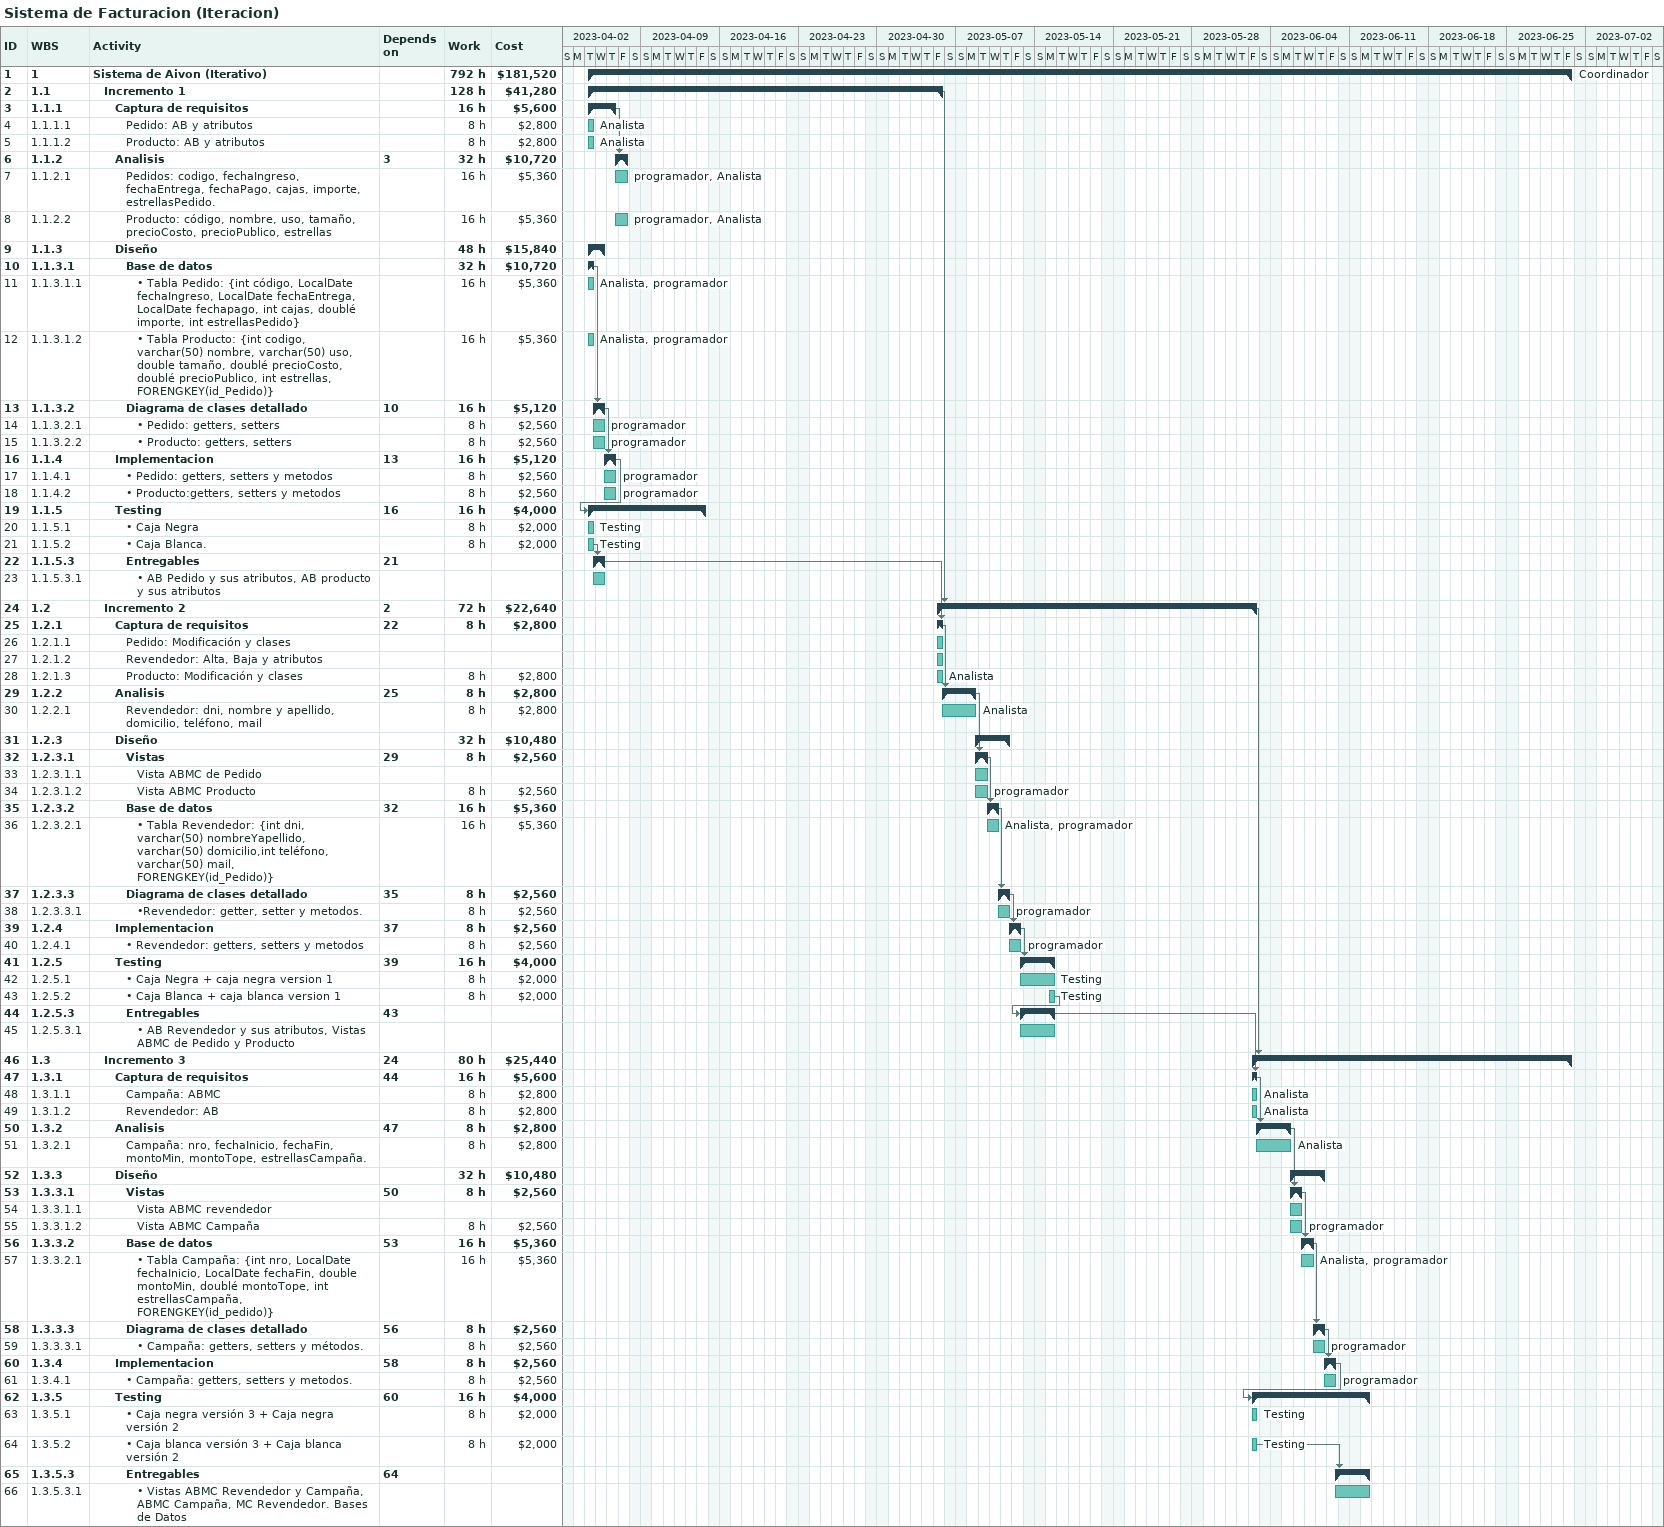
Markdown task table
Sistema de Facturacion (Iteracion)

| ID | WBS | Task | Start | Finish | Predecessors | Resources | Work (h) | Cost ($) |
|---|---|---|---|---|---|---|---|---|
| 1 | 1 | **Sistema de Aivon (Iterativo)** | 2023-04-04 | 2023-06-30 |  | Coordinador | 792 | 181520 |
| 2 | 1.1 | **Incremento 1** | 2023-04-04 | 2023-05-05 |  |  | 128 | 41280 |
| 3 | 1.1.1 | **Captura de requisitos** | 2023-04-04 | 2023-04-06 |  |  | 16 | 5600 |
| 4 | 1.1.1.1 | Pedido: AB y atributos | 2023-04-04 | 2023-04-04 |  | Analista | 8 | 2800 |
| 5 | 1.1.1.2 | Producto: AB y atributos | 2023-04-04 | 2023-04-04 |  | Analista | 8 | 2800 |
| 6 | 1.1.2 | **Analisis** | 2023-04-06 | 2023-04-07 | 3 |  | 32 | 10720 |
| 7 | 1.1.2.1 | Pedidos: codigo, fechaIngreso, fechaEntrega, fechaPago, cajas, importe, estrellasPedido. | 2023-04-06 | 2023-04-07 |  | programador, Analista | 16 | 5360 |
| 8 | 1.1.2.2 | Producto: código, nombre, uso, tamaño, precioCosto, precioPublico, estrellas | 2023-04-06 | 2023-04-07 |  | programador, Analista | 16 | 5360 |
| 9 | 1.1.3 | **Diseño** | 2023-04-04 | 2023-04-05 |  |  | 48 | 15840 |
| 10 | 1.1.3.1 | **Base de datos** | 2023-04-04 | 2023-04-04 |  |  | 32 | 10720 |
| 11 | 1.1.3.1.1 | • Tabla Pedido: {int código, LocalDate fechaIngreso, LocalDate fechaEntrega, LocalDate fechapago, int cajas, doublé importe, int estrellasPedido} | 2023-04-04 | 2023-04-04 |  | Analista, programador | 16 | 5360 |
| 12 | 1.1.3.1.2 | • Tabla Producto: {int codigo, varchar(50) nombre, varchar(50) uso, double tamaño, doublé precioCosto, doublé precioPublico, int estrellas, FORENGKEY(id_Pedido)} | 2023-04-04 | 2023-04-04 |  | Analista, programador | 16 | 5360 |
| 13 | 1.1.3.2 | **Diagrama de clases detallado** | 2023-04-04 | 2023-04-05 | 10 |  | 16 | 5120 |
| 14 | 1.1.3.2.1 | • Pedido: getters, setters | 2023-04-04 | 2023-04-05 |  | programador | 8 | 2560 |
| 15 | 1.1.3.2.2 | • Producto: getters, setters | 2023-04-04 | 2023-04-05 |  | programador | 8 | 2560 |
| 16 | 1.1.4 | **Implementacion** | 2023-04-05 | 2023-04-06 | 13 |  | 16 | 5120 |
| 17 | 1.1.4.1 | • Pedido: getters, setters y metodos | 2023-04-05 | 2023-04-06 |  | programador | 8 | 2560 |
| 18 | 1.1.4.2 | • Producto:getters, setters y metodos | 2023-04-05 | 2023-04-06 |  | programador | 8 | 2560 |
| 19 | 1.1.5 | **Testing** | 2023-04-04 | 2023-04-14 | 16 |  | 16 | 4000 |
| 20 | 1.1.5.1 | • Caja Negra | 2023-04-04 | 2023-04-04 |  | Testing | 8 | 2000 |
| 21 | 1.1.5.2 | • Caja Blanca. | 2023-04-04 | 2023-04-04 |  | Testing | 8 | 2000 |
| 22 | 1.1.5.3 | **Entregables** | 2023-04-04 | 2023-04-05 | 21 |  |  |  |
| 23 | 1.1.5.3.1 | • AB Pedido y sus atributos, AB producto y sus atributos | 2023-04-04 | 2023-04-05 |  |  |  |  |
| 24 | 1.2 | **Incremento 2** | 2023-05-05 | 2023-06-02 | 2 |  | 72 | 22640 |
| 25 | 1.2.1 | **Captura de requisitos** | 2023-05-05 | 2023-05-05 | 22 |  | 8 | 2800 |
| 26 | 1.2.1.1 | Pedido: Modificación y clases | 2023-05-05 | 2023-05-05 |  |  |  |  |
| 27 | 1.2.1.2 | Revendedor: Alta, Baja y atributos | 2023-05-05 | 2023-05-05 |  |  |  |  |
| 28 | 1.2.1.3 | Producto: Modificación y clases | 2023-05-05 | 2023-05-05 |  | Analista | 8 | 2800 |
| 29 | 1.2.2 | **Analisis** | 2023-05-05 | 2023-05-08 | 25 |  | 8 | 2800 |
| 30 | 1.2.2.1 | Revendedor: dni, nombre y apellido, domicilio, teléfono, mail | 2023-05-05 | 2023-05-08 |  | Analista | 8 | 2800 |
| 31 | 1.2.3 | **Diseño** | 2023-05-08 | 2023-05-11 |  |  | 32 | 10480 |
| 32 | 1.2.3.1 | **Vistas** | 2023-05-08 | 2023-05-09 | 29 |  | 8 | 2560 |
| 33 | 1.2.3.1.1 | Vista ABMC de Pedido | 2023-05-08 | 2023-05-09 |  |  |  |  |
| 34 | 1.2.3.1.2 | Vista ABMC Producto | 2023-05-08 | 2023-05-09 |  | programador | 8 | 2560 |
| 35 | 1.2.3.2 | **Base de datos** | 2023-05-09 | 2023-05-10 | 32 |  | 16 | 5360 |
| 36 | 1.2.3.2.1 | • Tabla Revendedor: {int dni, varchar(50) nombreYapellido, varchar(50) domicilio,int teléfono, varchar(50) mail, FORENGKEY(id_Pedido)} | 2023-05-09 | 2023-05-10 |  | Analista, programador | 16 | 5360 |
| 37 | 1.2.3.3 | **Diagrama de clases detallado** | 2023-05-10 | 2023-05-11 | 35 |  | 8 | 2560 |
| 38 | 1.2.3.3.1 | •Revendedor: getter, setter y metodos. | 2023-05-10 | 2023-05-11 |  | programador | 8 | 2560 |
| 39 | 1.2.4 | **Implementacion** | 2023-05-11 | 2023-05-12 | 37 |  | 8 | 2560 |
| 40 | 1.2.4.1 | • Revendedor: getters, setters y metodos | 2023-05-11 | 2023-05-12 |  | programador | 8 | 2560 |
| 41 | 1.2.5 | **Testing** | 2023-05-12 | 2023-05-15 | 39 |  | 16 | 4000 |
| 42 | 1.2.5.1 | • Caja Negra + caja negra version 1 | 2023-05-12 | 2023-05-15 |  | Testing | 8 | 2000 |
| 43 | 1.2.5.2 | • Caja Blanca + caja blanca version 1 | 2023-05-15 | 2023-05-15 |  | Testing | 8 | 2000 |
| 44 | 1.2.5.3 | **Entregables** | 2023-05-12 | 2023-05-15 | 43 |  |  |  |
| 45 | 1.2.5.3.1 | • AB Revendedor y sus atributos, Vistas ABMC de Pedido y Producto | 2023-05-12 | 2023-05-15 |  |  |  |  |
| 46 | 1.3 | **Incremento 3** | 2023-06-02 | 2023-06-30 | 24 |  | 80 | 25440 |
| 47 | 1.3.1 | **Captura de requisitos** | 2023-06-02 | 2023-06-02 | 44 |  | 16 | 5600 |
| 48 | 1.3.1.1 | Campaña: ABMC | 2023-06-02 | 2023-06-02 |  | Analista | 8 | 2800 |
| 49 | 1.3.1.2 | Revendedor: AB | 2023-06-02 | 2023-06-02 |  | Analista | 8 | 2800 |
| 50 | 1.3.2 | **Analisis** | 2023-06-02 | 2023-06-05 | 47 |  | 8 | 2800 |
| 51 | 1.3.2.1 | Campaña: nro, fechaInicio, fechaFin, montoMin, montoTope, estrellasCampaña. | 2023-06-02 | 2023-06-05 |  | Analista | 8 | 2800 |
| 52 | 1.3.3 | **Diseño** | 2023-06-05 | 2023-06-08 |  |  | 32 | 10480 |
| 53 | 1.3.3.1 | **Vistas** | 2023-06-05 | 2023-06-06 | 50 |  | 8 | 2560 |
| 54 | 1.3.3.1.1 | Vista ABMC revendedor | 2023-06-05 | 2023-06-06 |  |  |  |  |
| 55 | 1.3.3.1.2 | Vista ABMC Campaña | 2023-06-05 | 2023-06-06 |  | programador | 8 | 2560 |
| 56 | 1.3.3.2 | **Base de datos** | 2023-06-06 | 2023-06-07 | 53 |  | 16 | 5360 |
| 57 | 1.3.3.2.1 | • Tabla Campaña: {int nro, LocalDate fechaInicio, LocalDate fechaFin, double montoMin, doublé montoTope, int estrellasCampaña, FORENGKEY(id_pedido)} | 2023-06-06 | 2023-06-07 |  | Analista, programador | 16 | 5360 |
| 58 | 1.3.3.3 | **Diagrama de clases detallado** | 2023-06-07 | 2023-06-08 | 56 |  | 8 | 2560 |
| 59 | 1.3.3.3.1 | • Campaña: getters, setters y métodos. | 2023-06-07 | 2023-06-08 |  | programador | 8 | 2560 |
| 60 | 1.3.4 | **Implementacion** | 2023-06-08 | 2023-06-09 | 58 |  | 8 | 2560 |
| 61 | 1.3.4.1 | • Campaña: getters, setters y metodos. | 2023-06-08 | 2023-06-09 |  | programador | 8 | 2560 |
| 62 | 1.3.5 | **Testing** | 2023-06-02 | 2023-06-12 | 60 |  | 16 | 4000 |
| 63 | 1.3.5.1 | • Caja negra versión 3 + Caja negra versión 2 | 2023-06-02 | 2023-06-02 |  | Testing | 8 | 2000 |
| 64 | 1.3.5.2 | • Caja blanca versión 3 + Caja blanca versión 2 | 2023-06-02 | 2023-06-02 |  | Testing | 8 | 2000 |
| 65 | 1.3.5.3 | **Entregables** | 2023-06-09 | 2023-06-12 | 64 |  |  |  |
| 66 | 1.3.5.3.1 | • Vistas ABMC Revendedor y Campaña, ABMC Campaña, MC Revendedor. Bases de Datos | 2023-06-09 | 2023-06-12 |  |  |  |  |
